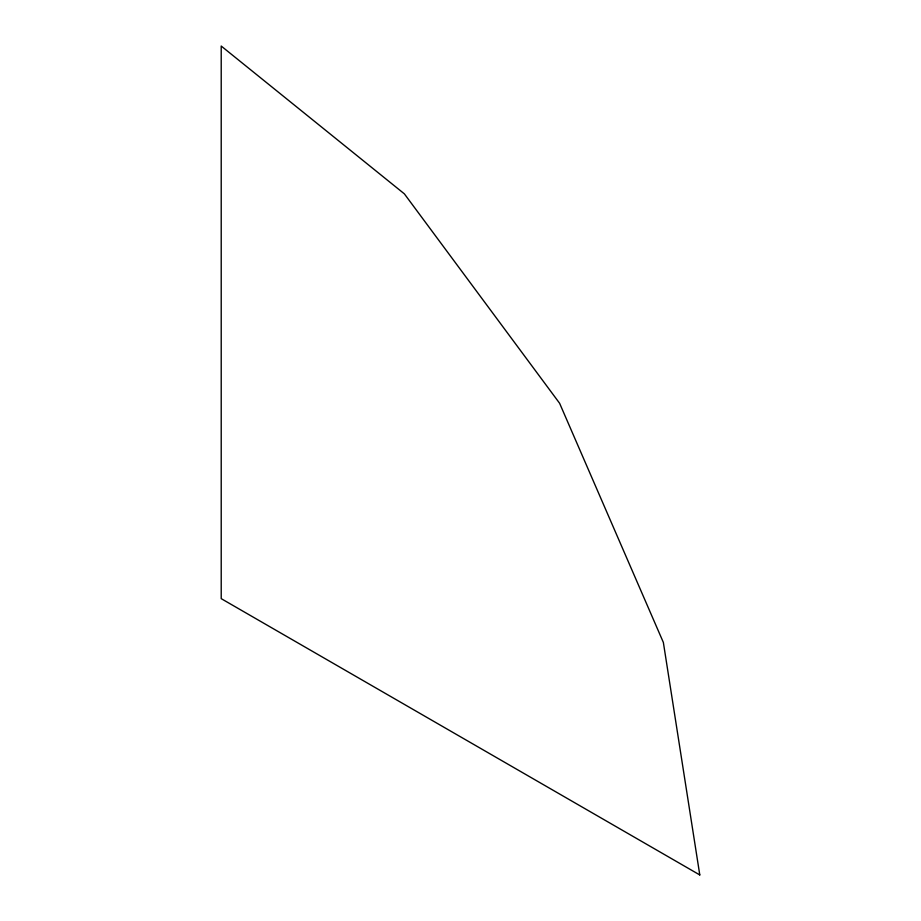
<?xml version="1.0" encoding="UTF-8"?>
<svg xmlns="http://www.w3.org/2000/svg" width="921" height="921" viewBox="0 0 921 921"><rect width="100%" height="100%" fill="white"/><g stroke="black" fill="none" stroke-linecap="round" stroke-linejoin="round"><path stroke-width="1.38" d="M699.787 874.95L221.213 598.65L221.213 46.05L404.365 193.847L559.611 403.283L663.362 642.444L699.787 874.95"/></g></svg>
